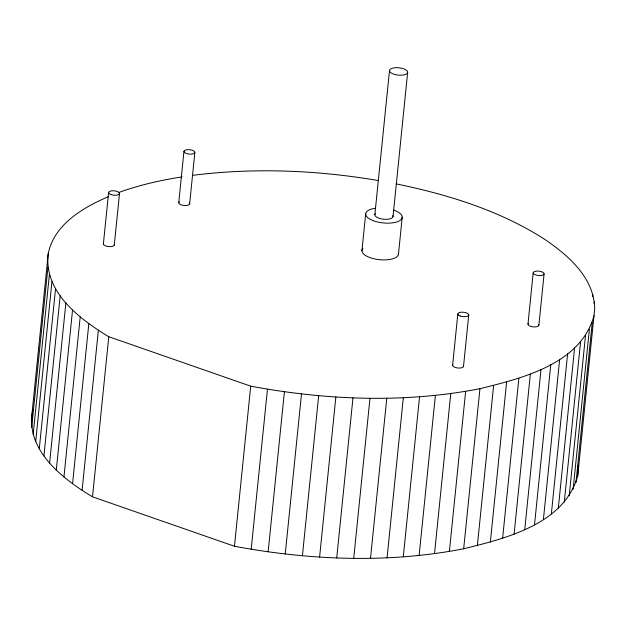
<?xml version="1.0" encoding="UTF-8"?>
<svg xmlns="http://www.w3.org/2000/svg" width="626" height="626" viewBox="0 0 626 626"><rect width="100%" height="100%" fill="white"/><g stroke="black" fill="none" stroke-linecap="round" stroke-linejoin="round"><path stroke-width="0.94" d="M396.117 183.864C447.684 194.498 499.188 210.32 543.9 238.811C567.798 254.915 594.223 277.521 594.7 308.767L577.743 475.783C564.409 524.095 506.191 538.25 463.678 548.783C388.12 563.51 309.862 560.293 234.453 546.255L92.515 496.809C62.655 478.968 24.344 449.632 32.881 410.069M31.3 420.406L48.257 253.381C54.376 224.155 83.227 207.464 108.501 196.611M48.257 253.381C43.421 291.896 79.572 319.103 108.775 336.718L250.713 386.164C326.123 400.202 404.38 403.418 479.946 388.691C522.452 378.167 580.67 364.003 594.004 315.692M31.683 427.433L47.944 267.341M33.147 434.522L49.407 274.438M35.682 441.659L51.95 281.567M39.282 448.803L55.542 288.719M43.93 455.931L60.19 295.848M49.603 463.021L65.871 302.929M56.293 470.032L72.553 309.94M63.954 476.942L80.214 316.858M72.569 483.726L88.829 323.642M103.384 243.905L108.619 192.401M82.1 490.354L98.36 330.27M114.284 245.001L119.511 193.497M92.515 496.809L108.775 336.718M178.746 202.667L183.966 151.296M189.639 203.888L194.85 152.517A5.478 2.214 5.8 0 0 187.002 149.708A5.478 2.214 5.8 0 0 186.376 153.495A5.478 2.214 5.8 0 0 194.85 152.517M234.453 546.255L250.713 386.164M251.19 549.26L267.459 389.176M268.147 551.858L284.407 391.766M285.237 554.026L301.497 393.942M302.413 555.771L318.673 395.679M319.596 557.07L335.857 396.986M361.938 250.697L365.709 213.497M336.718 557.93L352.978 397.839M374.864 214.608L389.505 70.48M353.721 558.337L369.982 398.253M393.018 216.533L407.659 72.405A9.132 3.686 5.8 0 0 394.45 67.796A9.132 3.686 5.8 0 0 393.637 74.126A9.132 3.686 5.8 0 0 407.659 72.405M398.441 254.383L402.221 217.183M370.522 558.298L386.782 398.214M387.071 557.813L403.332 397.729M403.293 556.882L419.553 396.79M419.123 555.505L435.391 395.421M452.614 365.31L457.833 313.939M434.507 553.689L450.767 393.605M463.522 366.296L468.741 314.933M449.382 551.443L465.642 391.36M463.678 548.783L479.946 388.691M477.356 545.7L493.617 385.616M490.346 542.226L506.614 382.142M502.608 538.368L518.876 378.276M527.976 324.096L533.195 272.733M514.095 534.135L530.355 374.051M538.869 325.293L544.088 273.922A5.478 2.214 5.8 0 0 536.2 271.136A5.478 2.214 5.8 0 0 535.637 274.924A5.478 2.214 5.8 0 0 544.088 273.922M524.745 529.549L541.005 369.465M534.534 524.635L550.794 364.543M543.415 519.4L559.675 359.308M551.357 513.868L567.618 353.776M558.322 508.062L574.582 347.978M564.292 502.013L580.552 341.921M569.23 495.729L585.498 335.646M573.134 489.25L589.395 329.159M592.65 296.583L592.853 294.643M594.121 303.68L594.317 301.74M575.975 482.591L592.235 322.5M577.743 475.783L578.244 465.337M118.971 192.425C139.41 184.999 160.733 180.186 182.197 176.876M192.456 175.366C254.258 167.494 317.179 170.17 378.527 180.578M398.457 253.452A18.357 7.41 5.8 0 1 379.497 259.68A18.357 7.41 5.8 0 1 362.102 249.782M362.548 248.905A18.357 7.41 5.8 0 1 362.877 248.483M189.388 203.035A5.478 2.214 5.8 0 1 183.661 205.438A5.478 2.214 5.8 0 1 179.419 201.791M114.253 244.586A5.478 2.214 5.8 0 1 108.454 246.566A5.478 2.214 5.8 0 1 103.564 243.365M538.704 324.581A5.478 2.214 5.8 0 1 532.757 326.842A5.478 2.214 5.8 0 1 528.634 323.227M463.443 365.874A5.478 2.214 5.8 0 1 457.645 367.978A5.478 2.214 5.8 0 1 452.903 364.653M392.854 215.594A9.132 3.686 5.8 0 1 383.472 219.225A9.132 3.686 5.8 0 1 375.264 213.732M393.856 210.164A18.357 7.41 5.8 0 1 397.424 221.737A18.357 7.41 5.8 0 1 369.536 218.92A18.357 7.41 5.8 0 1 375.264 208.286M460.204 316.005A5.478 2.214 5.8 0 0 468.725 315.066A5.478 2.214 5.8 0 0 460.932 312.233A5.478 2.214 5.8 0 0 460.204 316.005M111.005 194.6A5.478 2.214 5.8 0 0 119.496 193.637A5.478 2.214 5.8 0 0 111.671 190.82A5.478 2.214 5.8 0 0 111.005 194.6"/></g></svg>
